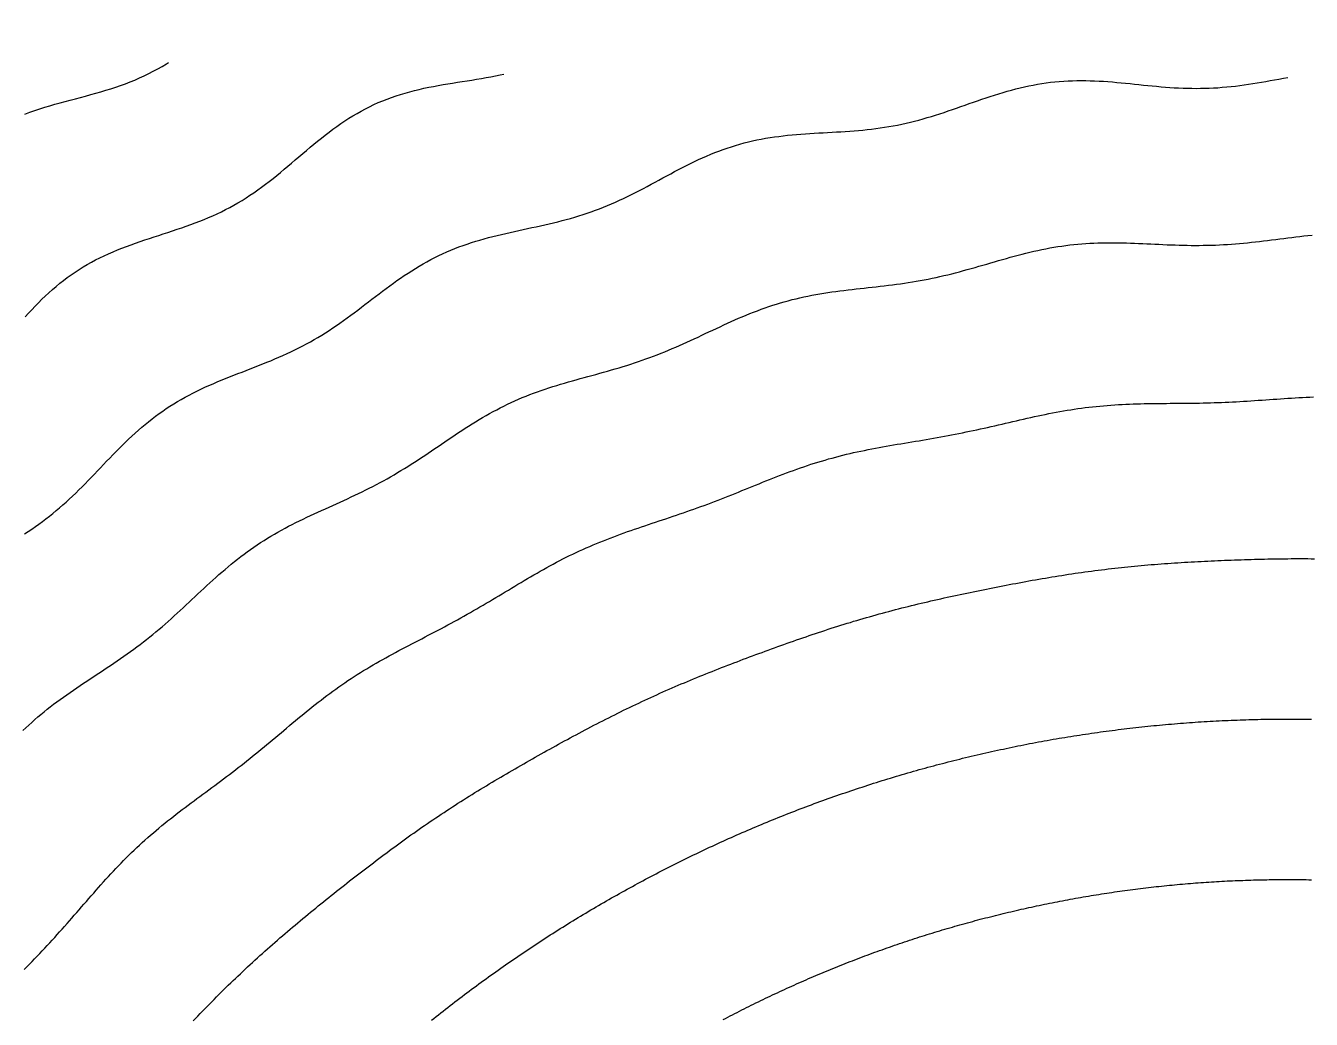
# Model space of a CAD drawing. Header units: millimetres. Extents: x -14.2 to 14.2, y -14.2 to 14.2.
# Drawn here: x -2.519 to 0.047, y 2.131 to 4.113 of the extents above; entities that cross this region are included whole.
import ezdxf

# ---------------------------------------------------------------- set-up
doc = ezdxf.new("R2010")
doc.units = ezdxf.units.MM
doc.layers.add('DOKU', color=8, linetype='Continuous')
doc.layers.add('KESIM', color=1, linetype='Continuous')

msp = doc.modelspace()

# ---------------------------------------------------------------- linework, layer by layer
at = {"layer": 'DOKU'}
for points in [[(-2.5202, 3.9369), (-2.5104, 3.9405), (-2.5005, 3.9439), (-2.4905, 3.9472), (-2.4805, 3.9504), (-2.4704, 3.9534), (-2.4602, 3.9564), (-2.45, 3.9592), (-2.4398, 3.962), (-2.4296, 3.9648), (-2.4194, 3.9675), (-2.4092, 3.9702), (-2.399, 3.9729), (-2.3888, 3.9757), (-2.3787, 3.9785), (-2.3687, 3.9814), (-2.3587, 3.9844), (-2.3488, 3.9875), (-2.339, 3.9907), (-2.3292, 3.994), (-2.3196, 3.9975), (-2.31, 4.0011), (-2.3006, 4.0049), (-2.2913, 4.009), (-2.2821, 4.0132), (-2.273, 4.0176), (-2.2641, 4.0222), (-2.2552, 4.027), (-2.2465, 4.032), (-2.2379, 4.0372), (-2.2339, 4.0398)], [(-2.5209, 3.0993), (-2.5136, 3.1041), (-2.5064, 3.109), (-2.4992, 3.114), (-2.4921, 3.1191), (-2.4851, 3.1242), (-2.4782, 3.1295), (-2.4713, 3.1348), (-2.4645, 3.1402), (-2.4578, 3.1458), (-2.4511, 3.1514), (-2.4445, 3.1571), (-2.438, 3.1629), (-2.4315, 3.1688), (-2.4251, 3.1748), (-2.4188, 3.1809), (-2.4125, 3.187), (-2.4062, 3.1932), (-2.4, 3.1994), (-2.3938, 3.2057), (-2.3877, 3.2121), (-2.3815, 3.2185), (-2.3754, 3.2249), (-2.3693, 3.2313), (-2.3632, 3.2377), (-2.357, 3.2442), (-2.3509, 3.2506), (-2.3447, 3.257), (-2.3385, 3.2633), (-2.3322, 3.2697), (-2.326, 3.276), (-2.3196, 3.2822), (-2.3132, 3.2883), (-2.3068, 3.2944), (-2.3002, 3.3004), (-2.2936, 3.3063), (-2.287, 3.3121), (-2.2802, 3.3178), (-2.2734, 3.3233), (-2.2665, 3.3288), (-2.2595, 3.3341), (-2.2524, 3.3393), (-2.2452, 3.3444), (-2.238, 3.3493), (-2.2306, 3.3542), (-2.2232, 3.3588), (-2.2157, 3.3634), (-2.208, 3.3678), (-2.2004, 3.3721), (-2.1926, 3.3763), (-2.1848, 3.3804), (-2.1769, 3.3843), (-2.1689, 3.3881), (-2.1609, 3.3919), (-2.1528, 3.3955), (-2.1447, 3.3991), (-2.1365, 3.4026), (-2.1283, 3.406), (-2.12, 3.4093), (-2.1118, 3.4126), (-2.1035, 3.4159), (-2.0952, 3.4191), (-2.0869, 3.4223), (-2.0786, 3.4255), (-2.0704, 3.4287), (-2.0621, 3.4319), (-2.0538, 3.4351), (-2.0456, 3.4384), (-2.0374, 3.4417), (-2.0293, 3.445), (-2.0212, 3.4484), (-2.0131, 3.4519), (-2.0051, 3.4555), (-1.9971, 3.4591), (-1.9892, 3.4628), (-1.9813, 3.4666), (-1.9735, 3.4705), (-1.9658, 3.4745), (-1.9581, 3.4786), (-1.9505, 3.4828), (-1.9429, 3.4871), (-1.9354, 3.4915), (-1.9279, 3.496), (-1.9205, 3.5007), (-1.9132, 3.5054), (-1.9059, 3.5102), (-1.8986, 3.5151), (-1.8914, 3.5201), (-1.8842, 3.5251), (-1.8771, 3.5303), (-1.87, 3.5355), (-1.8629, 3.5407), (-1.8558, 3.546), (-1.8487, 3.5514), (-1.8417, 3.5568), (-1.8346, 3.5621), (-1.8276, 3.5675), (-1.8205, 3.5729), (-1.8134, 3.5783), (-1.8063, 3.5837), (-1.7992, 3.589), (-1.792, 3.5943), (-1.7848, 3.5995), (-1.7776, 3.6046), (-1.7703, 3.6097), (-1.763, 3.6147), (-1.7556, 3.6196), (-1.7482, 3.6244), (-1.7407, 3.6291), (-1.7331, 3.6336), (-1.7255, 3.638), (-1.7178, 3.6424), (-1.7101, 3.6465), (-1.7023, 3.6506), (-1.6944, 3.6545), (-1.6865, 3.6582), (-1.6784, 3.6618), (-1.6704, 3.6653), (-1.6622, 3.6686), (-1.654, 3.6718), (-1.6458, 3.6748), (-1.6374, 3.6777), (-1.6291, 3.6805), (-1.6206, 3.6832), (-1.6122, 3.6857), (-1.6037, 3.6882), (-1.5951, 3.6905), (-1.5865, 3.6927), (-1.5779, 3.6949), (-1.5693, 3.697), (-1.5606, 3.699), (-1.5519, 3.7009), (-1.5433, 3.7029), (-1.5346, 3.7048), (-1.5259, 3.7066), (-1.5172, 3.7085), (-1.5085, 3.7104), (-1.4998, 3.7122), (-1.4912, 3.7141), (-1.4826, 3.7161), (-1.474, 3.718), (-1.4654, 3.7201), (-1.4568, 3.7222), (-1.4483, 3.7243), (-1.4398, 3.7266), (-1.4314, 3.7289), (-1.423, 3.7314), (-1.4146, 3.7339), (-1.4063, 3.7365), (-1.398, 3.7392), (-1.3898, 3.7421), (-1.3816, 3.745), (-1.3735, 3.7481), (-1.3654, 3.7513), (-1.3573, 3.7546), (-1.3493, 3.758), (-1.3413, 3.7615), (-1.3333, 3.7651), (-1.3254, 3.7688), (-1.3175, 3.7726), (-1.3096, 3.7765), (-1.3017, 3.7805), (-1.2939, 3.7845), (-1.286, 3.7886), (-1.2782, 3.7927), (-1.2704, 3.7969), (-1.2626, 3.8011), (-1.2548, 3.8053), (-1.247, 3.8095), (-1.2392, 3.8137), (-1.2313, 3.8179), (-1.2235, 3.8221), (-1.2156, 3.8263), (-1.2077, 3.8303), (-1.1998, 3.8344), (-1.1918, 3.8383), (-1.1839, 3.8422), (-1.1758, 3.846), (-1.1678, 3.8497), (-1.1597, 3.8532), (-1.1516, 3.8567), (-1.1434, 3.86), (-1.1352, 3.8632), (-1.1269, 3.8662), (-1.1186, 3.8692), (-1.1103, 3.8719), (-1.1019, 3.8745), (-1.0934, 3.877), (-1.0849, 3.8793), (-1.0764, 3.8815), (-1.0679, 3.8835), (-1.0593, 3.8853), (-1.0506, 3.887), (-1.0419, 3.8886), (-1.0332, 3.89), (-1.0245, 3.8914), (-1.0157, 3.8925), (-1.007, 3.8936), (-0.9981, 3.8946), (-0.9893, 3.8954), (-0.9805, 3.8962), (-0.9716, 3.8969), (-0.9627, 3.8976), (-0.9539, 3.8982), (-0.945, 3.8987), (-0.9361, 3.8992), (-0.9272, 3.8997), (-0.9184, 3.9002), (-0.9095, 3.9007), (-0.9007, 3.9012), (-0.8918, 3.9017), (-0.883, 3.9022), (-0.8742, 3.9028), (-0.8654, 3.9035), (-0.8566, 3.9042), (-0.8479, 3.9051), (-0.8391, 3.9059), (-0.8304, 3.9069), (-0.8218, 3.908), (-0.8131, 3.9092), (-0.8045, 3.9105), (-0.7959, 3.9119), (-0.7873, 3.9134), (-0.7788, 3.9151), (-0.7702, 3.9168), (-0.7617, 3.9187), (-0.7532, 3.9207), (-0.7448, 3.9228), (-0.7363, 3.925), (-0.7279, 3.9273), (-0.7195, 3.9298), (-0.7111, 3.9323), (-0.7027, 3.9349), (-0.6943, 3.9375), (-0.6859, 3.9403), (-0.6775, 3.9431), (-0.6692, 3.946), (-0.6608, 3.9489), (-0.6524, 3.9518), (-0.6441, 3.9547), (-0.6357, 3.9577), (-0.6273, 3.9606), (-0.6189, 3.9636), (-0.6105, 3.9665), (-0.6021, 3.9693), (-0.5936, 3.9721), (-0.5852, 3.9749), (-0.5767, 3.9775), (-0.5682, 3.9801), (-0.5597, 3.9826), (-0.5512, 3.9849), (-0.5426, 3.9872), (-0.5341, 3.9893), (-0.5255, 3.9913), (-0.5169, 3.9932), (-0.5082, 3.9949), (-0.4996, 3.9965), (-0.4909, 3.9979), (-0.4822, 3.9992), (-0.4735, 4.0003), (-0.4647, 4.0013), (-0.456, 4.0021), (-0.4472, 4.0027), (-0.4384, 4.0032), (-0.4296, 4.0035), (-0.4208, 4.0037), (-0.412, 4.0038), (-0.4032, 4.0037), (-0.3943, 4.0035), (-0.3855, 4.0032), (-0.3766, 4.0028), (-0.3678, 4.0023), (-0.3589, 4.0016), (-0.35, 4.001), (-0.3412, 4.0002), (-0.3323, 3.9994), (-0.3235, 3.9985), (-0.3146, 3.9976), (-0.3058, 3.9967), (-0.2969, 3.9958), (-0.2881, 3.9949), (-0.2793, 3.994), (-0.2705, 3.9931), (-0.2617, 3.9923), (-0.2529, 3.9915), (-0.2441, 3.9908), (-0.2353, 3.9902), (-0.2265, 3.9896), (-0.2178, 3.9891), (-0.209, 3.9887), (-0.2003, 3.9885), (-0.1916, 3.9883), (-0.1828, 3.9882), (-0.1741, 3.9883), (-0.1654, 3.9884), (-0.1567, 3.9887), (-0.148, 3.9891), (-0.1393, 3.9896), (-0.1306, 3.9903), (-0.1219, 3.991), (-0.1132, 3.9919), (-0.1046, 3.9928), (-0.0959, 3.9939), (-0.0872, 3.9951), (-0.0785, 3.9963), (-0.0698, 3.9977), (-0.0611, 3.9991), (-0.0524, 4.0005), (-0.0437, 4.0021), (-0.0349, 4.0036), (-0.0262, 4.0052), (-0.0175, 4.0068), (-0.0087, 4.0084), (0, 4.01)], [(-2.5196, 3.5323), (-2.5131, 3.5395), (-2.5065, 3.5466), (-2.4999, 3.5537), (-2.4931, 3.5606), (-2.4863, 3.5674), (-2.4794, 3.574), (-2.4724, 3.5806), (-2.4653, 3.587), (-2.458, 3.5932), (-2.4507, 3.5993), (-2.4432, 3.6052), (-2.4356, 3.6109), (-2.4279, 3.6164), (-2.42, 3.6218), (-2.4121, 3.627), (-2.404, 3.632), (-2.3958, 3.6368), (-2.3875, 3.6415), (-2.379, 3.646), (-2.3705, 3.6503), (-2.3619, 3.6544), (-2.3532, 3.6584), (-2.3443, 3.6622), (-2.3355, 3.6659), (-2.3265, 3.6695), (-2.3175, 3.673), (-2.3084, 3.6763), (-2.2992, 3.6796), (-2.2901, 3.6827), (-2.2809, 3.6859), (-2.2717, 3.6889), (-2.2624, 3.6919), (-2.2532, 3.6949), (-2.244, 3.6979), (-2.2347, 3.7009), (-2.2255, 3.7039), (-2.2164, 3.707), (-2.2073, 3.7101), (-2.1982, 3.7133), (-2.1892, 3.7165), (-2.1802, 3.7198), (-2.1713, 3.7233), (-2.1625, 3.7268), (-2.1538, 3.7305), (-2.1451, 3.7342), (-2.1365, 3.7382), (-2.128, 3.7422), (-2.1196, 3.7464), (-2.1113, 3.7508), (-2.1031, 3.7553), (-2.0949, 3.76), (-2.0869, 3.7648), (-2.0789, 3.7698), (-2.071, 3.7749), (-2.0631, 3.7801), (-2.0554, 3.7856), (-2.0477, 3.7911), (-2.0401, 3.7968), (-2.0325, 3.8026), (-2.025, 3.8085), (-2.0175, 3.8144), (-2.0101, 3.8205), (-2.0027, 3.8267), (-1.9953, 3.8329), (-1.9879, 3.8392), (-1.9805, 3.8454), (-1.9732, 3.8518), (-1.9658, 3.8581), (-1.9584, 3.8644), (-1.951, 3.8706), (-1.9435, 3.8768), (-1.936, 3.883), (-1.9284, 3.8891), (-1.9208, 3.8951), (-1.9132, 3.901), (-1.9054, 3.9068), (-1.8976, 3.9124), (-1.8898, 3.9179), (-1.8818, 3.9233), (-1.8738, 3.9285), (-1.8656, 3.9335), (-1.8574, 3.9383), (-1.8491, 3.943), (-1.8407, 3.9474), (-1.8322, 3.9517), (-1.8236, 3.9558), (-1.815, 3.9597), (-1.8062, 3.9634), (-1.7974, 3.9668), (-1.7884, 3.9701), (-1.7794, 3.9732), (-1.7703, 3.9762), (-1.7611, 3.9789), (-1.7519, 3.9815), (-1.7426, 3.9839), (-1.7332, 3.9861), (-1.7238, 3.9883), (-1.7144, 3.9903), (-1.7049, 3.9922), (-1.6953, 3.9939), (-1.6858, 3.9956), (-1.6762, 3.9973), (-1.6666, 3.9989), (-1.657, 4.0004), (-1.6474, 4.0019), (-1.6378, 4.0034), (-1.6283, 4.0049), (-1.6187, 4.0065), (-1.6092, 4.0081), (-1.5997, 4.0097), (-1.5903, 4.0114), (-1.5808, 4.0132), (-1.5715, 4.0151), (-1.5647, 4.0166)], [(0, 3.69), (0.0081, 3.691), (0.0161, 3.692), (0.0242, 3.6929), (0.0322, 3.6938), (0.0403, 3.6946), (0.0484, 3.6954)], [(-2.5243, 2.7069), (-2.5184, 2.7125), (-2.5126, 2.7181), (-2.5066, 2.7235), (-2.5006, 2.7289), (-2.4944, 2.7342), (-2.4883, 2.7394), (-2.482, 2.7445), (-2.4757, 2.7496), (-2.4694, 2.7546), (-2.4629, 2.7595), (-2.4565, 2.7644), (-2.4499, 2.7692), (-2.4434, 2.7739), (-2.4368, 2.7786), (-2.4301, 2.7832), (-2.4234, 2.7878), (-2.4167, 2.7924), (-2.41, 2.7969), (-2.4032, 2.8014), (-2.3965, 2.8059), (-2.3897, 2.8104), (-2.3829, 2.8148), (-2.3761, 2.8193), (-2.3694, 2.8237), (-2.3626, 2.8282), (-2.3559, 2.8326), (-2.3491, 2.8371), (-2.3424, 2.8416), (-2.3358, 2.8461), (-2.3291, 2.8507), (-2.3225, 2.8553), (-2.3159, 2.86), (-2.3094, 2.8646), (-2.3029, 2.8694), (-2.2965, 2.8742), (-2.2901, 2.879), (-2.2837, 2.8839), (-2.2774, 2.8888), (-2.2711, 2.8938), (-2.2648, 2.8989), (-2.2586, 2.904), (-2.2525, 2.9091), (-2.2464, 2.9143), (-2.2403, 2.9196), (-2.2342, 2.9249), (-2.2282, 2.9303), (-2.2222, 2.9357), (-2.2163, 2.9411), (-2.2103, 2.9465), (-2.2044, 2.952), (-2.1985, 2.9576), (-2.1926, 2.9631), (-2.1867, 2.9686), (-2.1808, 2.9742), (-2.1748, 2.9797), (-2.1689, 2.9853), (-2.163, 2.9908), (-2.157, 2.9963), (-2.1511, 3.0018), (-2.1451, 3.0073), (-2.139, 3.0127), (-2.133, 3.0181), (-2.1269, 3.0234), (-2.1207, 3.0287), (-2.1145, 3.0339), (-2.1083, 3.0391), (-2.102, 3.0442), (-2.0957, 3.0492), (-2.0893, 3.0541), (-2.0828, 3.059), (-2.0763, 3.0638), (-2.0697, 3.0685), (-2.0631, 3.0731), (-2.0564, 3.0776), (-2.0497, 3.0821), (-2.0429, 3.0864), (-2.036, 3.0907), (-2.0291, 3.0949), (-2.0221, 3.099), (-2.0151, 3.103), (-2.0081, 3.107), (-2.0009, 3.1108), (-1.9938, 3.1146), (-1.9866, 3.1183), (-1.9794, 3.122), (-1.9721, 3.1256), (-1.9648, 3.1291), (-1.9575, 3.1326), (-1.9501, 3.1361), (-1.9428, 3.1395), (-1.9354, 3.1429), (-1.928, 3.1462), (-1.9206, 3.1496), (-1.9132, 3.1529), (-1.9059, 3.1563), (-1.8985, 3.1596), (-1.8911, 3.1629), (-1.8837, 3.1663), (-1.8764, 3.1697), (-1.8691, 3.1731), (-1.8618, 3.1765), (-1.8545, 3.18), (-1.8473, 3.1835), (-1.84, 3.187), (-1.8329, 3.1906), (-1.8257, 3.1943), (-1.8186, 3.198), (-1.8115, 3.2018), (-1.8044, 3.2056), (-1.7974, 3.2095), (-1.7904, 3.2135), (-1.7835, 3.2175), (-1.7766, 3.2216), (-1.7697, 3.2257), (-1.7628, 3.2299), (-1.756, 3.2341), (-1.7492, 3.2384), (-1.7424, 3.2428), (-1.7356, 3.2471), (-1.7289, 3.2516), (-1.7222, 3.256), (-1.7155, 3.2605), (-1.7087, 3.2651), (-1.702, 3.2696), (-1.6953, 3.2741), (-1.6886, 3.2787), (-1.6819, 3.2833), (-1.6752, 3.2878), (-1.6685, 3.2924), (-1.6618, 3.2969), (-1.655, 3.3014), (-1.6482, 3.3058), (-1.6414, 3.3102), (-1.6346, 3.3146), (-1.6277, 3.3189), (-1.6208, 3.3232), (-1.6139, 3.3274), (-1.6069, 3.3315), (-1.5999, 3.3355), (-1.5929, 3.3395), (-1.5858, 3.3434), (-1.5786, 3.3472), (-1.5715, 3.3509), (-1.5642, 3.3545), (-1.557, 3.358), (-1.5497, 3.3615), (-1.5423, 3.3648), (-1.5349, 3.368), (-1.5275, 3.3712), (-1.52, 3.3742), (-1.5125, 3.3772), (-1.5049, 3.38), (-1.4973, 3.3828), (-1.4897, 3.3855), (-1.482, 3.3882), (-1.4743, 3.3907), (-1.4666, 3.3932), (-1.4589, 3.3956), (-1.4511, 3.398), (-1.4433, 3.4003), (-1.4355, 3.4025), (-1.4277, 3.4048), (-1.4199, 3.4069), (-1.4121, 3.4091), (-1.4043, 3.4113), (-1.3965, 3.4134), (-1.3886, 3.4155), (-1.3808, 3.4177), (-1.373, 3.4198), (-1.3652, 3.422), (-1.3575, 3.4242), (-1.3497, 3.4264), (-1.3419, 3.4286), (-1.3342, 3.4309), (-1.3265, 3.4333), (-1.3188, 3.4356), (-1.3112, 3.4381), (-1.3035, 3.4406), (-1.2959, 3.4431), (-1.2883, 3.4458), (-1.2807, 3.4484), (-1.2732, 3.4512), (-1.2657, 3.454), (-1.2582, 3.4569), (-1.2507, 3.4598), (-1.2433, 3.4628), (-1.2358, 3.4659), (-1.2284, 3.469), (-1.221, 3.4722), (-1.2137, 3.4754), (-1.2063, 3.4787), (-1.1989, 3.482), (-1.1916, 3.4854), (-1.1843, 3.4887), (-1.1769, 3.4922), (-1.1696, 3.4956), (-1.1623, 3.499), (-1.155, 3.5025), (-1.1476, 3.506), (-1.1403, 3.5094), (-1.1329, 3.5128), (-1.1256, 3.5162), (-1.1182, 3.5196), (-1.1108, 3.523), (-1.1034, 3.5262), (-1.0959, 3.5295), (-1.0885, 3.5327), (-1.081, 3.5358), (-1.0735, 3.5389), (-1.066, 3.5418), (-1.0584, 3.5447), (-1.0508, 3.5476), (-1.0432, 3.5503), (-1.0356, 3.5529), (-1.0279, 3.5555), (-1.0202, 3.5579), (-1.0125, 3.5602), (-1.0047, 3.5625), (-0.9969, 3.5646), (-0.9891, 3.5667), (-0.9813, 3.5686), (-0.9734, 3.5705), (-0.9655, 3.5722), (-0.9576, 3.5739), (-0.9497, 3.5754), (-0.9417, 3.5769), (-0.9337, 3.5783), (-0.9257, 3.5796), (-0.9177, 3.5808), (-0.9097, 3.582), (-0.9017, 3.5831), (-0.8936, 3.5842), (-0.8856, 3.5852), (-0.8775, 3.5862), (-0.8695, 3.5871), (-0.8614, 3.588), (-0.8534, 3.5889), (-0.8453, 3.5898), (-0.8372, 3.5907), (-0.8292, 3.5916), (-0.8211, 3.5925), (-0.8131, 3.5934), (-0.8051, 3.5944), (-0.7971, 3.5953), (-0.7891, 3.5964), (-0.7811, 3.5974), (-0.7731, 3.5985), (-0.7651, 3.5997), (-0.7572, 3.6009), (-0.7492, 3.6021), (-0.7413, 3.6035), (-0.7334, 3.6049), (-0.7255, 3.6063), (-0.7176, 3.6079), (-0.7098, 3.6095), (-0.7019, 3.6111), (-0.6941, 3.6129), (-0.6863, 3.6147), (-0.6784, 3.6165), (-0.6706, 3.6185), (-0.6628, 3.6204), (-0.655, 3.6225), (-0.6473, 3.6246), (-0.6395, 3.6267), (-0.6317, 3.6289), (-0.6239, 3.6311), (-0.6162, 3.6333), (-0.6084, 3.6355), (-0.6006, 3.6378), (-0.5928, 3.6401), (-0.585, 3.6423), (-0.5772, 3.6446), (-0.5694, 3.6468), (-0.5616, 3.649), (-0.5538, 3.6512), (-0.546, 3.6533), (-0.5382, 3.6554), (-0.5303, 3.6575), (-0.5224, 3.6595), (-0.5146, 3.6614), (-0.5067, 3.6632), (-0.4988, 3.665), (-0.4909, 3.6667), (-0.4829, 3.6683), (-0.475, 3.6698), (-0.467, 3.6712), (-0.4591, 3.6725), (-0.4511, 3.6737), (-0.4431, 3.6748), (-0.4351, 3.6758), (-0.427, 3.6767), (-0.419, 3.6775), (-0.4109, 3.6782), (-0.4029, 3.6788), (-0.3948, 3.6793), (-0.3867, 3.6797), (-0.3787, 3.68), (-0.3706, 3.6802), (-0.3625, 3.6803), (-0.3544, 3.6803), (-0.3463, 3.6803), (-0.3382, 3.6802), (-0.3301, 3.6801), (-0.3219, 3.6799), (-0.3138, 3.6796), (-0.3057, 3.6793), (-0.2976, 3.679), (-0.2895, 3.6786), (-0.2814, 3.6783), (-0.2733, 3.6779), (-0.2652, 3.6775), (-0.2571, 3.6771), (-0.249, 3.6767), (-0.241, 3.6764), (-0.2329, 3.6761), (-0.2248, 3.6758), (-0.2168, 3.6755), (-0.2087, 3.6753), (-0.2006, 3.6751), (-0.1926, 3.675), (-0.1846, 3.675), (-0.1765, 3.675), (-0.1685, 3.6751), (-0.1605, 3.6752), (-0.1524, 3.6754), (-0.1444, 3.6757), (-0.1364, 3.6761), (-0.1284, 3.6765), (-0.1204, 3.677), (-0.1124, 3.6775), (-0.1043, 3.6781), (-0.0963, 3.6788), (-0.0883, 3.6796), (-0.0803, 3.6803), (-0.0723, 3.6812), (-0.0643, 3.6821), (-0.0562, 3.683), (-0.0482, 3.684), (-0.0402, 3.6849), (-0.0322, 3.6859), (-0.0241, 3.687), (-0.0161, 3.688), (-0.008, 3.689), (0, 3.69)], [(-2.5213, 2.2306), (-2.5161, 2.2359), (-2.511, 2.2412), (-2.5059, 2.2464), (-2.5008, 2.2517), (-2.4957, 2.257), (-2.4906, 2.2623), (-2.4856, 2.2677), (-2.4806, 2.273), (-2.4755, 2.2784), (-2.4705, 2.2837), (-2.4656, 2.2891), (-2.4606, 2.2946), (-2.4557, 2.3), (-2.4508, 2.3055), (-2.4459, 2.3109), (-2.441, 2.3164), (-2.4361, 2.3219), (-2.4313, 2.3274), (-2.4264, 2.333), (-2.4216, 2.3385), (-2.4168, 2.344), (-2.4119, 2.3496), (-2.4071, 2.3552), (-2.4023, 2.3607), (-2.3975, 2.3663), (-2.3926, 2.3718), (-2.3878, 2.3774), (-2.3829, 2.3829), (-2.3781, 2.3885), (-2.3732, 2.394), (-2.3683, 2.3995), (-2.3634, 2.405), (-2.3585, 2.4105), (-2.3535, 2.4159), (-2.3485, 2.4214), (-2.3435, 2.4268), (-2.3385, 2.4321), (-2.3334, 2.4375), (-2.3283, 2.4428), (-2.3231, 2.448), (-2.3179, 2.4533), (-2.3127, 2.4585), (-2.3074, 2.4636), (-2.3021, 2.4687), (-2.2968, 2.4738), (-2.2914, 2.4788), (-2.2859, 2.4838), (-2.2805, 2.4887), (-2.275, 2.4936), (-2.2694, 2.4984), (-2.2638, 2.5032), (-2.2582, 2.508), (-2.2526, 2.5127), (-2.2469, 2.5174), (-2.2412, 2.5221), (-2.2354, 2.5267), (-2.2296, 2.5313), (-2.2238, 2.5358), (-2.218, 2.5403), (-2.2122, 2.5448), (-2.2063, 2.5493), (-2.2004, 2.5537), (-2.1945, 2.5582), (-2.1886, 2.5626), (-2.1827, 2.567), (-2.1768, 2.5713), (-2.1709, 2.5757), (-2.165, 2.5801), (-2.159, 2.5845), (-2.1531, 2.5888), (-2.1472, 2.5932), (-2.1413, 2.5976), (-2.1354, 2.602), (-2.1295, 2.6064), (-2.1236, 2.6108), (-2.1178, 2.6152), (-2.1119, 2.6196), (-2.1061, 2.6241), (-2.1002, 2.6286), (-2.0944, 2.6331), (-2.0886, 2.6376), (-2.0829, 2.6421), (-2.0771, 2.6467), (-2.0714, 2.6512), (-2.0657, 2.6558), (-2.0599, 2.6605), (-2.0542, 2.6651), (-2.0486, 2.6697), (-2.0429, 2.6744), (-2.0372, 2.6791), (-2.0316, 2.6838), (-2.0259, 2.6885), (-2.0203, 2.6932), (-2.0147, 2.698), (-2.009, 2.7027), (-2.0034, 2.7075), (-1.9978, 2.7122), (-1.9921, 2.7169), (-1.9865, 2.7217), (-1.9808, 2.7264), (-1.9752, 2.7311), (-1.9695, 2.7358), (-1.9638, 2.7405), (-1.9581, 2.7451), (-1.9524, 2.7498), (-1.9466, 2.7544), (-1.9408, 2.759), (-1.935, 2.7635), (-1.9292, 2.768), (-1.9233, 2.7725), (-1.9175, 2.7769), (-1.9115, 2.7813), (-1.9056, 2.7857), (-1.8996, 2.79), (-1.8936, 2.7942), (-1.8876, 2.7984), (-1.8815, 2.8026), (-1.8754, 2.8067), (-1.8692, 2.8108), (-1.8631, 2.8148), (-1.8569, 2.8188), (-1.8506, 2.8227), (-1.8444, 2.8266), (-1.8381, 2.8304), (-1.8318, 2.8342), (-1.8254, 2.8379), (-1.819, 2.8416), (-1.8126, 2.8453), (-1.8062, 2.8489), (-1.7998, 2.8525), (-1.7933, 2.856), (-1.7868, 2.8595), (-1.7804, 2.863), (-1.7739, 2.8665), (-1.7673, 2.87), (-1.7608, 2.8734), (-1.7543, 2.8768), (-1.7478, 2.8802), (-1.7412, 2.8836), (-1.7347, 2.887), (-1.7282, 2.8904), (-1.7216, 2.8938), (-1.7151, 2.8972), (-1.7086, 2.9006), (-1.7021, 2.904), (-1.6956, 2.9074), (-1.6891, 2.9108), (-1.6826, 2.9143), (-1.6761, 2.9178), (-1.6696, 2.9213), (-1.6632, 2.9248), (-1.6567, 2.9283), (-1.6503, 2.9318), (-1.6439, 2.9354), (-1.6375, 2.939), (-1.6311, 2.9426), (-1.6248, 2.9463), (-1.6184, 2.9499), (-1.612, 2.9536), (-1.6057, 2.9573), (-1.5994, 2.9611), (-1.5931, 2.9648), (-1.5867, 2.9686), (-1.5804, 2.9723), (-1.5741, 2.9761), (-1.5678, 2.9799), (-1.5615, 2.9837), (-1.5552, 2.9875), (-1.5489, 2.9913), (-1.5426, 2.9951), (-1.5363, 2.9989), (-1.5299, 3.0027), (-1.5236, 3.0065), (-1.5173, 3.0102), (-1.5109, 3.0139), (-1.5045, 3.0176), (-1.4982, 3.0213), (-1.4918, 3.025), (-1.4853, 3.0286), (-1.4789, 3.0322), (-1.4724, 3.0357), (-1.4659, 3.0392), (-1.4594, 3.0427), (-1.4529, 3.0461), (-1.4464, 3.0495), (-1.4398, 3.0528), (-1.4332, 3.056), (-1.4266, 3.0593), (-1.4199, 3.0624), (-1.4132, 3.0655), (-1.4065, 3.0686), (-1.3998, 3.0716), (-1.3931, 3.0745), (-1.3863, 3.0774), (-1.3795, 3.0803), (-1.3727, 3.0831), (-1.3658, 3.0858), (-1.359, 3.0885), (-1.3521, 3.0912), (-1.3452, 3.0938), (-1.3383, 3.0964), (-1.3314, 3.0989), (-1.3245, 3.1014), (-1.3175, 3.1039), (-1.3106, 3.1063), (-1.3036, 3.1087), (-1.2966, 3.1111), (-1.2896, 3.1135), (-1.2827, 3.1158), (-1.2757, 3.1182), (-1.2687, 3.1205), (-1.2617, 3.1228), (-1.2547, 3.1252), (-1.2477, 3.1275), (-1.2408, 3.1298), (-1.2338, 3.1322), (-1.2268, 3.1345), (-1.2199, 3.1369), (-1.2129, 3.1392), (-1.206, 3.1416), (-1.199, 3.144), (-1.1921, 3.1465), (-1.1852, 3.1489), (-1.1783, 3.1514), (-1.1714, 3.1539), (-1.1645, 3.1564), (-1.1576, 3.159), (-1.1507, 3.1616), (-1.1439, 3.1642), (-1.137, 3.1668), (-1.1301, 3.1695), (-1.1233, 3.1721), (-1.1165, 3.1748), (-1.1096, 3.1775), (-1.1028, 3.1802), (-1.096, 3.183), (-1.0892, 3.1857), (-1.0823, 3.1885), (-1.0755, 3.1913), (-1.0687, 3.194), (-1.0619, 3.1968), (-1.0551, 3.1996), (-1.0482, 3.2023), (-1.0414, 3.2051), (-1.0345, 3.2078), (-1.0277, 3.2105), (-1.0208, 3.2132), (-1.014, 3.2159), (-1.0071, 3.2185), (-1.0002, 3.2211), (-0.9933, 3.2237), (-0.9863, 3.2262), (-0.9794, 3.2287), (-0.9725, 3.2311), (-0.9655, 3.2335), (-0.9585, 3.2359), (-0.9515, 3.2382), (-0.9445, 3.2404), (-0.9375, 3.2426), (-0.9304, 3.2448), (-0.9234, 3.2468), (-0.9163, 3.2489), (-0.9092, 3.2508), (-0.9021, 3.2528), (-0.8949, 3.2546), (-0.8878, 3.2564), (-0.8806, 3.2582), (-0.8735, 3.2599), (-0.8663, 3.2615), (-0.8591, 3.2631), (-0.8519, 3.2646), (-0.8447, 3.2661), (-0.8375, 3.2676), (-0.8302, 3.269), (-0.823, 3.2704), (-0.8157, 3.2718), (-0.8085, 3.2731), (-0.8012, 3.2744), (-0.794, 3.2756), (-0.7867, 3.2769), (-0.7794, 3.2781), (-0.7722, 3.2793), (-0.7649, 3.2806), (-0.7577, 3.2818), (-0.7504, 3.283), (-0.7431, 3.2842), (-0.7359, 3.2854), (-0.7286, 3.2866), (-0.7214, 3.2878), (-0.7141, 3.2891), (-0.7069, 3.2903), (-0.6997, 3.2916), (-0.6924, 3.2929), (-0.6852, 3.2942), (-0.678, 3.2956), (-0.6708, 3.2969), (-0.6636, 3.2983), (-0.6564, 3.2997), (-0.6492, 3.3012), (-0.642, 3.3027), (-0.6348, 3.3042), (-0.6276, 3.3057), (-0.6204, 3.3072), (-0.6132, 3.3088), (-0.6061, 3.3104), (-0.5989, 3.312), (-0.5917, 3.3136), (-0.5846, 3.3153), (-0.5774, 3.3169), (-0.5702, 3.3186), (-0.5631, 3.3202), (-0.5559, 3.3219), (-0.5487, 3.3236), (-0.5415, 3.3252), (-0.5344, 3.3269), (-0.5272, 3.3285), (-0.52, 3.3301), (-0.5128, 3.3317), (-0.5056, 3.3333), (-0.4984, 3.3349), (-0.4912, 3.3364), (-0.484, 3.3379), (-0.4767, 3.3394), (-0.4695, 3.3408), (-0.4623, 3.3421), (-0.455, 3.3435), (-0.4478, 3.3448), (-0.4405, 3.346), (-0.4332, 3.3472), (-0.426, 3.3483), (-0.4187, 3.3494), (-0.4114, 3.3504), (-0.4041, 3.3513), (-0.3968, 3.3522), (-0.3894, 3.353), (-0.3821, 3.3538), (-0.3748, 3.3545), (-0.3675, 3.3552), (-0.3601, 3.3558), (-0.3528, 3.3564), (-0.3454, 3.3569), (-0.3381, 3.3573), (-0.3307, 3.3577), (-0.3233, 3.3581), (-0.316, 3.3584), (-0.3086, 3.3587), (-0.3013, 3.3589), (-0.2939, 3.3591), (-0.2865, 3.3593), (-0.2791, 3.3594), (-0.2718, 3.3595), (-0.2644, 3.3596), (-0.257, 3.3597), (-0.2497, 3.3598), (-0.2423, 3.3598), (-0.2349, 3.3599), (-0.2276, 3.3599), (-0.2202, 3.36), (-0.2129, 3.36), (-0.2055, 3.3601), (-0.1982, 3.3602), (-0.1908, 3.3603), (-0.1835, 3.3604), (-0.1761, 3.3605), (-0.1688, 3.3607), (-0.1614, 3.3609), (-0.1541, 3.361), (-0.1468, 3.3613), (-0.1394, 3.3615), (-0.1321, 3.3618), (-0.1248, 3.3621), (-0.1174, 3.3624), (-0.1101, 3.3628), (-0.1028, 3.3632), (-0.0954, 3.3636), (-0.0881, 3.364), (-0.0808, 3.3644), (-0.0734, 3.3649), (-0.0661, 3.3654), (-0.0588, 3.3659), (-0.0514, 3.3664), (-0.0441, 3.3669), (-0.0367, 3.3674), (-0.0294, 3.368), (-0.022, 3.3685), (-0.0147, 3.369), (-0.0074, 3.3695), (0, 3.37)], [(0, 3.37), (0.0074, 3.3705), (0.0147, 3.3709), (0.0221, 3.3714), (0.0294, 3.3718), (0.0368, 3.3722), (0.0441, 3.3725), (0.0515, 3.3728)], [(-2.1845, 2.128), (-2.1799, 2.1328), (-2.1752, 2.1376), (-2.1706, 2.1424), (-2.166, 2.1472), (-2.1613, 2.1519), (-2.1567, 2.1567), (-2.152, 2.1614), (-2.1473, 2.1662), (-2.1426, 2.1709), (-2.1379, 2.1756), (-2.1332, 2.1803), (-2.1285, 2.185), (-2.1238, 2.1896), (-2.119, 2.1943), (-2.1143, 2.199), (-2.1095, 2.2036), (-2.1047, 2.2082), (-2.0999, 2.2128), (-2.0951, 2.2174), (-2.0902, 2.222), (-2.0854, 2.2266), (-2.0806, 2.2311), (-2.0757, 2.2357), (-2.0708, 2.2402), (-2.0659, 2.2447), (-2.061, 2.2492), (-2.0561, 2.2537), (-2.0512, 2.2581), (-2.0462, 2.2626), (-2.0412, 2.267), (-2.0363, 2.2715), (-2.0313, 2.2759), (-2.0263, 2.2803), (-2.0213, 2.2846), (-2.0163, 2.289), (-2.0112, 2.2934), (-2.0062, 2.2977), (-2.0011, 2.302), (-1.9961, 2.3064), (-1.991, 2.3107), (-1.9859, 2.315), (-1.9808, 2.3192), (-1.9757, 2.3235), (-1.9706, 2.3278), (-1.9655, 2.332), (-1.9604, 2.3363), (-1.9552, 2.3405), (-1.9501, 2.3447), (-1.9449, 2.3489), (-1.9398, 2.3531), (-1.9346, 2.3573), (-1.9294, 2.3615), (-1.9242, 2.3657), (-1.9191, 2.3698), (-1.9139, 2.374), (-1.9087, 2.3781), (-1.9035, 2.3823), (-1.8982, 2.3864), (-1.893, 2.3906), (-1.8878, 2.3947), (-1.8826, 2.3988), (-1.8774, 2.4029), (-1.8721, 2.407), (-1.8669, 2.4111), (-1.8616, 2.4152), (-1.8564, 2.4193), (-1.8511, 2.4233), (-1.8458, 2.4274), (-1.8406, 2.4314), (-1.8353, 2.4355), (-1.83, 2.4395), (-1.8247, 2.4435), (-1.8194, 2.4476), (-1.8141, 2.4516), (-1.8088, 2.4556), (-1.8034, 2.4596), (-1.7981, 2.4635), (-1.7927, 2.4675), (-1.7874, 2.4715), (-1.782, 2.4754), (-1.7767, 2.4793), (-1.7713, 2.4832), (-1.7659, 2.4871), (-1.7605, 2.491), (-1.7551, 2.4949), (-1.7497, 2.4988), (-1.7442, 2.5026), (-1.7388, 2.5065), (-1.7333, 2.5103), (-1.7279, 2.5141), (-1.7224, 2.5179), (-1.7169, 2.5216), (-1.7114, 2.5254), (-1.7059, 2.5291), (-1.7004, 2.5328), (-1.6949, 2.5366), (-1.6893, 2.5402), (-1.6838, 2.5439), (-1.6782, 2.5476), (-1.6726, 2.5512), (-1.6671, 2.5548), (-1.6615, 2.5584), (-1.6559, 2.562), (-1.6503, 2.5656), (-1.6446, 2.5692), (-1.639, 2.5727), (-1.6334, 2.5762), (-1.6277, 2.5798), (-1.622, 2.5833), (-1.6164, 2.5867), (-1.6107, 2.5902), (-1.605, 2.5937), (-1.5993, 2.5971), (-1.5936, 2.6006), (-1.5879, 2.604), (-1.5822, 2.6074), (-1.5765, 2.6108), (-1.5707, 2.6142), (-1.565, 2.6175), (-1.5593, 2.6209), (-1.5535, 2.6242), (-1.5478, 2.6276), (-1.542, 2.6309), (-1.5362, 2.6342), (-1.5305, 2.6376), (-1.5247, 2.6409), (-1.5189, 2.6442), (-1.5131, 2.6474), (-1.5074, 2.6507), (-1.5016, 2.654), (-1.4958, 2.6573), (-1.49, 2.6605), (-1.4842, 2.6638), (-1.4783, 2.667), (-1.4725, 2.6702), (-1.4667, 2.6735), (-1.4609, 2.6767), (-1.4551, 2.6799), (-1.4492, 2.6831), (-1.4434, 2.6863), (-1.4375, 2.6894), (-1.4317, 2.6926), (-1.4258, 2.6958), (-1.42, 2.6989), (-1.4141, 2.702), (-1.4082, 2.7052), (-1.4023, 2.7083), (-1.3965, 2.7114), (-1.3906, 2.7145), (-1.3847, 2.7176), (-1.3788, 2.7206), (-1.3729, 2.7237), (-1.3669, 2.7267), (-1.361, 2.7298), (-1.3551, 2.7328), (-1.3491, 2.7358), (-1.3432, 2.7388), (-1.3372, 2.7417), (-1.3313, 2.7447), (-1.3253, 2.7476), (-1.3193, 2.7505), (-1.3133, 2.7534), (-1.3073, 2.7563), (-1.3013, 2.7592), (-1.2953, 2.762), (-1.2893, 2.7649), (-1.2832, 2.7677), (-1.2772, 2.7705), (-1.2712, 2.7732), (-1.2651, 2.776), (-1.259, 2.7787), (-1.253, 2.7815), (-1.2469, 2.7842), (-1.2408, 2.7869), (-1.2347, 2.7895), (-1.2286, 2.7922), (-1.2225, 2.7948), (-1.2164, 2.7974), (-1.2102, 2.8), (-1.2041, 2.8026), (-1.198, 2.8052), (-1.1918, 2.8078), (-1.1857, 2.8103), (-1.1795, 2.8128), (-1.1734, 2.8153), (-1.1672, 2.8178), (-1.161, 2.8203), (-1.1548, 2.8228), (-1.1487, 2.8252), (-1.1425, 2.8277), (-1.1363, 2.8301), (-1.1301, 2.8326), (-1.1239, 2.835), (-1.1177, 2.8374), (-1.1115, 2.8398), (-1.1052, 2.8421), (-1.099, 2.8445), (-1.0928, 2.8469), (-1.0866, 2.8492), (-1.0804, 2.8516), (-1.0741, 2.8539), (-1.0679, 2.8562), (-1.0617, 2.8585), (-1.0554, 2.8608), (-1.0492, 2.8631), (-1.0429, 2.8654), (-1.0367, 2.8677), (-1.0304, 2.87), (-1.0242, 2.8722), (-1.0179, 2.8745), (-1.0116, 2.8767), (-1.0054, 2.879), (-0.9991, 2.8812), (-0.9928, 2.8834), (-0.9866, 2.8856), (-0.9803, 2.8878), (-0.974, 2.89), (-0.9677, 2.8922), (-0.9614, 2.8943), (-0.9551, 2.8965), (-0.9488, 2.8986), (-0.9425, 2.9007), (-0.9362, 2.9028), (-0.9299, 2.9049), (-0.9236, 2.907), (-0.9172, 2.9091), (-0.9109, 2.9111), (-0.9046, 2.9131), (-0.8982, 2.9152), (-0.8919, 2.9172), (-0.8855, 2.9191), (-0.8792, 2.9211), (-0.8728, 2.923), (-0.8664, 2.925), (-0.86, 2.9269), (-0.8537, 2.9288), (-0.8473, 2.9306), (-0.8409, 2.9325), (-0.8345, 2.9343), (-0.8281, 2.9361), (-0.8217, 2.9379), (-0.8153, 2.9397), (-0.8088, 2.9415), (-0.8024, 2.9432), (-0.796, 2.9449), (-0.7896, 2.9466), (-0.7831, 2.9483), (-0.7767, 2.95), (-0.7702, 2.9516), (-0.7638, 2.9533), (-0.7573, 2.9549), (-0.7509, 2.9565), (-0.7444, 2.9581), (-0.7379, 2.9596), (-0.7314, 2.9612), (-0.725, 2.9627), (-0.7185, 2.9642), (-0.712, 2.9657), (-0.7055, 2.9672), (-0.699, 2.9687), (-0.6925, 2.9702), (-0.686, 2.9716), (-0.6796, 2.973), (-0.6731, 2.9745), (-0.6665, 2.9759), (-0.66, 2.9773), (-0.6535, 2.9787), (-0.647, 2.98), (-0.6405, 2.9814), (-0.634, 2.9828), (-0.6275, 2.9841), (-0.621, 2.9855), (-0.6145, 2.9868), (-0.6079, 2.9881), (-0.6014, 2.9894), (-0.5949, 2.9907), (-0.5884, 2.992), (-0.5818, 2.9933), (-0.5753, 2.9946), (-0.5688, 2.9958), (-0.5622, 2.9971), (-0.5557, 2.9983), (-0.5492, 2.9996), (-0.5426, 3.0008), (-0.5361, 3.002), (-0.5296, 3.0032), (-0.523, 3.0044), (-0.5165, 3.0056), (-0.5099, 3.0068), (-0.5034, 3.0079), (-0.4968, 3.0091), (-0.4902, 3.0102), (-0.4837, 3.0113), (-0.4771, 3.0124), (-0.4706, 3.0135), (-0.464, 3.0146), (-0.4574, 3.0157), (-0.4509, 3.0167), (-0.4443, 3.0178), (-0.4377, 3.0188), (-0.4311, 3.0198), (-0.4245, 3.0208), (-0.418, 3.0217), (-0.4114, 3.0227), (-0.4048, 3.0236), (-0.3982, 3.0245), (-0.3916, 3.0254), (-0.385, 3.0263), (-0.3784, 3.0271), (-0.3718, 3.0279), (-0.3652, 3.0287), (-0.3586, 3.0295), (-0.352, 3.0303), (-0.3453, 3.0311), (-0.3387, 3.0318), (-0.3321, 3.0325), (-0.3255, 3.0332), (-0.3189, 3.0339), (-0.3123, 3.0345), (-0.3056, 3.0352), (-0.299, 3.0358), (-0.2924, 3.0364), (-0.2857, 3.037), (-0.2791, 3.0375), (-0.2725, 3.0381), (-0.2658, 3.0386), (-0.2592, 3.0391), (-0.2526, 3.0396), (-0.2459, 3.0401), (-0.2393, 3.0406), (-0.2327, 3.0411), (-0.226, 3.0415), (-0.2194, 3.0419), (-0.2127, 3.0423), (-0.2061, 3.0427), (-0.1995, 3.0431), (-0.1928, 3.0435), (-0.1862, 3.0439), (-0.1795, 3.0442), (-0.1729, 3.0446), (-0.1662, 3.0449), (-0.1596, 3.0452), (-0.1529, 3.0455), (-0.1463, 3.0458), (-0.1397, 3.0461), (-0.133, 3.0464), (-0.1264, 3.0467), (-0.1197, 3.047), (-0.1131, 3.0472), (-0.1064, 3.0475), (-0.0998, 3.0477), (-0.0931, 3.0479), (-0.0865, 3.0482), (-0.0798, 3.0484), (-0.0732, 3.0486), (-0.0665, 3.0487), (-0.0599, 3.0489), (-0.0532, 3.0491), (-0.0466, 3.0493), (-0.0399, 3.0494), (-0.0333, 3.0495), (-0.0266, 3.0496), (-0.02, 3.0498), (-0.0133, 3.0499), (-0.0067, 3.0499), (0, 3.05)], [(0, 3.05), (0.0067, 3.0501), (0.0133, 3.0501), (0.02, 3.0501), (0.0266, 3.0501), (0.0333, 3.0501), (0.0399, 3.0501), (0.0466, 3.05), (0.0532, 3.05)], [(-1.7088, 2.1291), (-1.7041, 2.1328), (-1.6995, 2.1365), (-1.6948, 2.1402), (-1.6901, 2.1439), (-1.6854, 2.1476), (-1.6808, 2.1513), (-1.6761, 2.1549), (-1.6714, 2.1586), (-1.6666, 2.1622), (-1.6619, 2.1659), (-1.6572, 2.1695), (-1.6525, 2.1731), (-1.6477, 2.1767), (-1.643, 2.1803), (-1.6382, 2.1839), (-1.6334, 2.1874), (-1.6287, 2.191), (-1.6239, 2.1945), (-1.6191, 2.1981), (-1.6143, 2.2016), (-1.6095, 2.2051), (-1.6047, 2.2086), (-1.5998, 2.2121), (-1.595, 2.2156), (-1.5902, 2.2191), (-1.5853, 2.2225), (-1.5805, 2.226), (-1.5756, 2.2294), (-1.5707, 2.2329), (-1.5659, 2.2363), (-1.561, 2.2397), (-1.5561, 2.2431), (-1.5512, 2.2465), (-1.5463, 2.2499), (-1.5414, 2.2532), (-1.5365, 2.2566), (-1.5315, 2.2599), (-1.5266, 2.2633), (-1.5217, 2.2666), (-1.5167, 2.2699), (-1.5118, 2.2732), (-1.5068, 2.2765), (-1.5018, 2.2798), (-1.4968, 2.2831), (-1.4919, 2.2863), (-1.4869, 2.2896), (-1.4819, 2.2928), (-1.4769, 2.296), (-1.4718, 2.2993), (-1.4668, 2.3025), (-1.4618, 2.3057), (-1.4568, 2.3088), (-1.4517, 2.312), (-1.4467, 2.3152), (-1.4416, 2.3183), (-1.4366, 2.3215), (-1.4315, 2.3246), (-1.4264, 2.3277), (-1.4213, 2.3308), (-1.4163, 2.3339), (-1.4112, 2.337), (-1.4061, 2.3401), (-1.4009, 2.3431), (-1.3958, 2.3462), (-1.3907, 2.3492), (-1.3856, 2.3522), (-1.3804, 2.3553), (-1.3753, 2.3583), (-1.3702, 2.3613), (-1.365, 2.3642), (-1.3598, 2.3672), (-1.3547, 2.3702), (-1.3495, 2.3731), (-1.3443, 2.3761), (-1.3391, 2.379), (-1.3339, 2.3819), (-1.3287, 2.3848), (-1.3235, 2.3877), (-1.3183, 2.3906), (-1.3131, 2.3935), (-1.3079, 2.3963), (-1.3026, 2.3992), (-1.2974, 2.402), (-1.2922, 2.4048), (-1.2869, 2.4076), (-1.2817, 2.4104), (-1.2764, 2.4132), (-1.2711, 2.416), (-1.2659, 2.4188), (-1.2606, 2.4215), (-1.2553, 2.4243), (-1.25, 2.427), (-1.2447, 2.4297), (-1.2394, 2.4324), (-1.2341, 2.4351), (-1.2288, 2.4378), (-1.2234, 2.4405), (-1.2181, 2.4432), (-1.2128, 2.4458), (-1.2074, 2.4485), (-1.2021, 2.4511), (-1.1968, 2.4537), (-1.1914, 2.4563), (-1.186, 2.4589), (-1.1807, 2.4615), (-1.1753, 2.4641), (-1.1699, 2.4666), (-1.1645, 2.4692), (-1.1591, 2.4717), (-1.1537, 2.4742), (-1.1483, 2.4767), (-1.1429, 2.4792), (-1.1375, 2.4817), (-1.1321, 2.4842), (-1.1267, 2.4867), (-1.1213, 2.4891), (-1.1158, 2.4916), (-1.1104, 2.494), (-1.1049, 2.4964), (-1.0995, 2.4988), (-1.094, 2.5012), (-1.0886, 2.5036), (-1.0831, 2.5059), (-1.0777, 2.5083), (-1.0722, 2.5106), (-1.0667, 2.513), (-1.0612, 2.5153), (-1.0557, 2.5176), (-1.0502, 2.5199), (-1.0447, 2.5222), (-1.0392, 2.5245), (-1.0337, 2.5267), (-1.0282, 2.529), (-1.0227, 2.5312), (-1.0172, 2.5334), (-1.0116, 2.5357), (-1.0061, 2.5379), (-1.0005, 2.54), (-0.995, 2.5422), (-0.9895, 2.5444), (-0.9839, 2.5465), (-0.9783, 2.5487), (-0.9728, 2.5508), (-0.9672, 2.5529), (-0.9616, 2.555), (-0.9561, 2.5571), (-0.9505, 2.5592), (-0.9449, 2.5613), (-0.9393, 2.5633), (-0.9337, 2.5654), (-0.9281, 2.5674), (-0.9225, 2.5694), (-0.9169, 2.5714), (-0.9113, 2.5734), (-0.9057, 2.5754), (-0.9001, 2.5774), (-0.8944, 2.5793), (-0.8888, 2.5813), (-0.8832, 2.5832), (-0.8775, 2.5851), (-0.8719, 2.587), (-0.8662, 2.5889), (-0.8606, 2.5908), (-0.8549, 2.5927), (-0.8493, 2.5945), (-0.8436, 2.5964), (-0.8379, 2.5982), (-0.8323, 2.6), (-0.8266, 2.6019), (-0.8209, 2.6036), (-0.8152, 2.6054), (-0.8096, 2.6072), (-0.8039, 2.609), (-0.7982, 2.6107), (-0.7925, 2.6124), (-0.7868, 2.6142), (-0.7811, 2.6159), (-0.7754, 2.6176), (-0.7696, 2.6193), (-0.7639, 2.6209), (-0.7582, 2.6226), (-0.7525, 2.6242), (-0.7468, 2.6259), (-0.741, 2.6275), (-0.7353, 2.6291), (-0.7296, 2.6307), (-0.7238, 2.6323), (-0.7181, 2.6339), (-0.7123, 2.6354), (-0.7066, 2.637), (-0.7008, 2.6385), (-0.6951, 2.64), (-0.6893, 2.6415), (-0.6835, 2.643), (-0.6778, 2.6445), (-0.672, 2.646), (-0.6662, 2.6475), (-0.6604, 2.6489), (-0.6547, 2.6503), (-0.6489, 2.6518), (-0.6431, 2.6532), (-0.6373, 2.6546), (-0.6315, 2.656), (-0.6257, 2.6573), (-0.6199, 2.6587), (-0.6141, 2.66), (-0.6083, 2.6614), (-0.6025, 2.6627), (-0.5967, 2.664), (-0.5909, 2.6653), (-0.5851, 2.6666), (-0.5792, 2.6678), (-0.5734, 2.6691), (-0.5676, 2.6703), (-0.5618, 2.6716), (-0.5559, 2.6728), (-0.5501, 2.674), (-0.5443, 2.6752), (-0.5384, 2.6764), (-0.5326, 2.6775), (-0.5268, 2.6787), (-0.5209, 2.6798), (-0.5151, 2.681), (-0.5092, 2.6821), (-0.5034, 2.6832), (-0.4975, 2.6843), (-0.4916, 2.6854), (-0.4858, 2.6864), (-0.4799, 2.6875), (-0.4741, 2.6885), (-0.4682, 2.6896), (-0.4623, 2.6906), (-0.4565, 2.6916), (-0.4506, 2.6926), (-0.4447, 2.6935), (-0.4388, 2.6945), (-0.4329, 2.6955), (-0.4271, 2.6964), (-0.4212, 2.6973), (-0.4153, 2.6982), (-0.4094, 2.6991), (-0.4035, 2.7), (-0.3976, 2.7009), (-0.3917, 2.7017), (-0.3858, 2.7026), (-0.3799, 2.7034), (-0.374, 2.7043), (-0.3681, 2.7051), (-0.3622, 2.7059), (-0.3563, 2.7066), (-0.3504, 2.7074), (-0.3445, 2.7082), (-0.3386, 2.7089), (-0.3327, 2.7097), (-0.3268, 2.7104), (-0.3209, 2.7111), (-0.315, 2.7118), (-0.309, 2.7125), (-0.3031, 2.7131), (-0.2972, 2.7138), (-0.2913, 2.7144), (-0.2854, 2.715), (-0.2794, 2.7157), (-0.2735, 2.7163), (-0.2676, 2.7169), (-0.2617, 2.7174), (-0.2557, 2.718), (-0.2498, 2.7185), (-0.2439, 2.7191), (-0.2379, 2.7196), (-0.232, 2.7201), (-0.2261, 2.7206), (-0.2201, 2.7211), (-0.2142, 2.7216), (-0.2083, 2.722), (-0.2023, 2.7225), (-0.1964, 2.7229), (-0.1904, 2.7233), (-0.1845, 2.7238), (-0.1786, 2.7242), (-0.1726, 2.7245), (-0.1667, 2.7249), (-0.1607, 2.7253), (-0.1548, 2.7256), (-0.1488, 2.7259), (-0.1429, 2.7263), (-0.1369, 2.7266), (-0.131, 2.7269), (-0.125, 2.7271), (-0.1191, 2.7274), (-0.1131, 2.7277), (-0.1072, 2.7279), (-0.1012, 2.7281), (-0.0953, 2.7283), (-0.0893, 2.7285), (-0.0834, 2.7287), (-0.0774, 2.7289), (-0.0715, 2.7291), (-0.0655, 2.7292), (-0.0596, 2.7294), (-0.0536, 2.7295), (-0.0476, 2.7296), (-0.0417, 2.7297), (-0.0357, 2.7298), (-0.0298, 2.7298), (-0.0238, 2.7299), (-0.0179, 2.7299), (-0.0119, 2.73), (-0.006, 2.73), (0, 2.73)], [(0, 2.73), (0.006, 2.73), (0.0119, 2.73), (0.0179, 2.7299), (0.0238, 2.7299), (0.0298, 2.7298), (0.0357, 2.7298), (0.0417, 2.7297), (0.0476, 2.7296)], [(-1.1268, 2.1304), (-1.1221, 2.1328), (-1.1175, 2.1353), (-1.1128, 2.1377), (-1.1081, 2.1401), (-1.1035, 2.1425), (-1.0988, 2.1449), (-1.0941, 2.1473), (-1.0894, 2.1497), (-1.0847, 2.1521), (-1.08, 2.1544), (-1.0753, 2.1568), (-1.0706, 2.1591), (-1.0659, 2.1615), (-1.0612, 2.1638), (-1.0565, 2.1661), (-1.0517, 2.1684), (-1.047, 2.1707), (-1.0423, 2.173), (-1.0375, 2.1752), (-1.0328, 2.1775), (-1.028, 2.1797), (-1.0233, 2.182), (-1.0185, 2.1842), (-1.0137, 2.1864), (-1.009, 2.1886), (-1.0042, 2.1908), (-0.9994, 2.193), (-0.9946, 2.1952), (-0.9898, 2.1973), (-0.985, 2.1995), (-0.9802, 2.2016), (-0.9754, 2.2038), (-0.9706, 2.2059), (-0.9658, 2.208), (-0.961, 2.2101), (-0.9562, 2.2122), (-0.9513, 2.2143), (-0.9465, 2.2164), (-0.9417, 2.2184), (-0.9368, 2.2205), (-0.932, 2.2225), (-0.9271, 2.2245), (-0.9223, 2.2265), (-0.9174, 2.2286), (-0.9125, 2.2306), (-0.9077, 2.2325), (-0.9028, 2.2345), (-0.8979, 2.2365), (-0.893, 2.2384), (-0.8882, 2.2404), (-0.8833, 2.2423), (-0.8784, 2.2442), (-0.8735, 2.2461), (-0.8686, 2.248), (-0.8637, 2.2499), (-0.8588, 2.2518), (-0.8538, 2.2537), (-0.8489, 2.2555), (-0.844, 2.2574), (-0.8391, 2.2592), (-0.8341, 2.261), (-0.8292, 2.2629), (-0.8243, 2.2647), (-0.8193, 2.2665), (-0.8144, 2.2682), (-0.8094, 2.27), (-0.8045, 2.2718), (-0.7995, 2.2735), (-0.7946, 2.2753), (-0.7896, 2.277), (-0.7846, 2.2787), (-0.7796, 2.2804), (-0.7747, 2.2821), (-0.7697, 2.2838), (-0.7647, 2.2855), (-0.7597, 2.2871), (-0.7547, 2.2888), (-0.7497, 2.2904), (-0.7447, 2.292), (-0.7397, 2.2937), (-0.7347, 2.2953), (-0.7297, 2.2969), (-0.7247, 2.2985), (-0.7197, 2.3), (-0.7147, 2.3016), (-0.7096, 2.3032), (-0.7046, 2.3047), (-0.6996, 2.3062), (-0.6946, 2.3077), (-0.6895, 2.3093), (-0.6845, 2.3108), (-0.6794, 2.3122), (-0.6744, 2.3137), (-0.6693, 2.3152), (-0.6643, 2.3166), (-0.6592, 2.3181), (-0.6542, 2.3195), (-0.6491, 2.3209), (-0.644, 2.3223), (-0.639, 2.3237), (-0.6339, 2.3251), (-0.6288, 2.3265), (-0.6238, 2.3279), (-0.6187, 2.3292), (-0.6136, 2.3306), (-0.6085, 2.3319), (-0.6034, 2.3332), (-0.5983, 2.3345), (-0.5932, 2.3358), (-0.5881, 2.3371), (-0.583, 2.3384), (-0.5779, 2.3397), (-0.5728, 2.3409), (-0.5677, 2.3422), (-0.5626, 2.3434), (-0.5575, 2.3446), (-0.5524, 2.3458), (-0.5473, 2.347), (-0.5421, 2.3482), (-0.537, 2.3494), (-0.5319, 2.3506), (-0.5268, 2.3517), (-0.5216, 2.3529), (-0.5165, 2.354), (-0.5113, 2.3551), (-0.5062, 2.3562), (-0.5011, 2.3573), (-0.4959, 2.3584), (-0.4908, 2.3595), (-0.4856, 2.3606), (-0.4805, 2.3616), (-0.4753, 2.3627), (-0.4702, 2.3637), (-0.465, 2.3647), (-0.4598, 2.3657), (-0.4547, 2.3667), (-0.4495, 2.3677), (-0.4444, 2.3687), (-0.4392, 2.3696), (-0.434, 2.3706), (-0.4288, 2.3715), (-0.4237, 2.3725), (-0.4185, 2.3734), (-0.4133, 2.3743), (-0.4081, 2.3752), (-0.4029, 2.3761), (-0.3978, 2.3769), (-0.3926, 2.3778), (-0.3874, 2.3787), (-0.3822, 2.3795), (-0.377, 2.3803), (-0.3718, 2.3811), (-0.3666, 2.382), (-0.3614, 2.3827), (-0.3562, 2.3835), (-0.351, 2.3843), (-0.3458, 2.3851), (-0.3406, 2.3858), (-0.3354, 2.3865), (-0.3302, 2.3873), (-0.325, 2.388), (-0.3198, 2.3887), (-0.3146, 2.3894), (-0.3094, 2.3901), (-0.3041, 2.3907), (-0.2989, 2.3914), (-0.2937, 2.392), (-0.2885, 2.3927), (-0.2833, 2.3933), (-0.278, 2.3939), (-0.2728, 2.3945), (-0.2676, 2.3951), (-0.2624, 2.3957), (-0.2571, 2.3962), (-0.2519, 2.3968), (-0.2467, 2.3973), (-0.2415, 2.3979), (-0.2362, 2.3984), (-0.231, 2.3989), (-0.2258, 2.3994), (-0.2205, 2.3999), (-0.2153, 2.4004), (-0.21, 2.4008), (-0.2048, 2.4013), (-0.1996, 2.4017), (-0.1943, 2.4022), (-0.1891, 2.4026), (-0.1838, 2.403), (-0.1786, 2.4034), (-0.1734, 2.4038), (-0.1681, 2.4041), (-0.1629, 2.4045), (-0.1576, 2.4048), (-0.1524, 2.4052), (-0.1471, 2.4055), (-0.1419, 2.4058), (-0.1366, 2.4061), (-0.1314, 2.4064), (-0.1261, 2.4067), (-0.1209, 2.407), (-0.1156, 2.4072), (-0.1104, 2.4075), (-0.1051, 2.4077), (-0.0999, 2.4079), (-0.0946, 2.4081), (-0.0894, 2.4083), (-0.0841, 2.4085), (-0.0789, 2.4087), (-0.0736, 2.4089), (-0.0683, 2.409), (-0.0631, 2.4092), (-0.0578, 2.4093), (-0.0526, 2.4094), (-0.0473, 2.4095), (-0.0421, 2.4096), (-0.0368, 2.4097), (-0.0315, 2.4098), (-0.0263, 2.4099), (-0.021, 2.4099), (-0.0158, 2.4099), (-0.0105, 2.41), (-0.0053, 2.41), (0, 2.41)], [(0, 2.41), (0.0053, 2.41), (0.0105, 2.41), (0.0158, 2.4099), (0.021, 2.4099), (0.0263, 2.4099), (0.0315, 2.4098), (0.0368, 2.4097), (0.0421, 2.4096), (0.0473, 2.4095)]]:
    msp.add_lwpolyline(points, dxfattribs=at)
at = {"layer": 'KESIM'}
msp.add_circle((0, 0), 14.25, dxfattribs=at)

doc.saveas('drawing.dxf')
